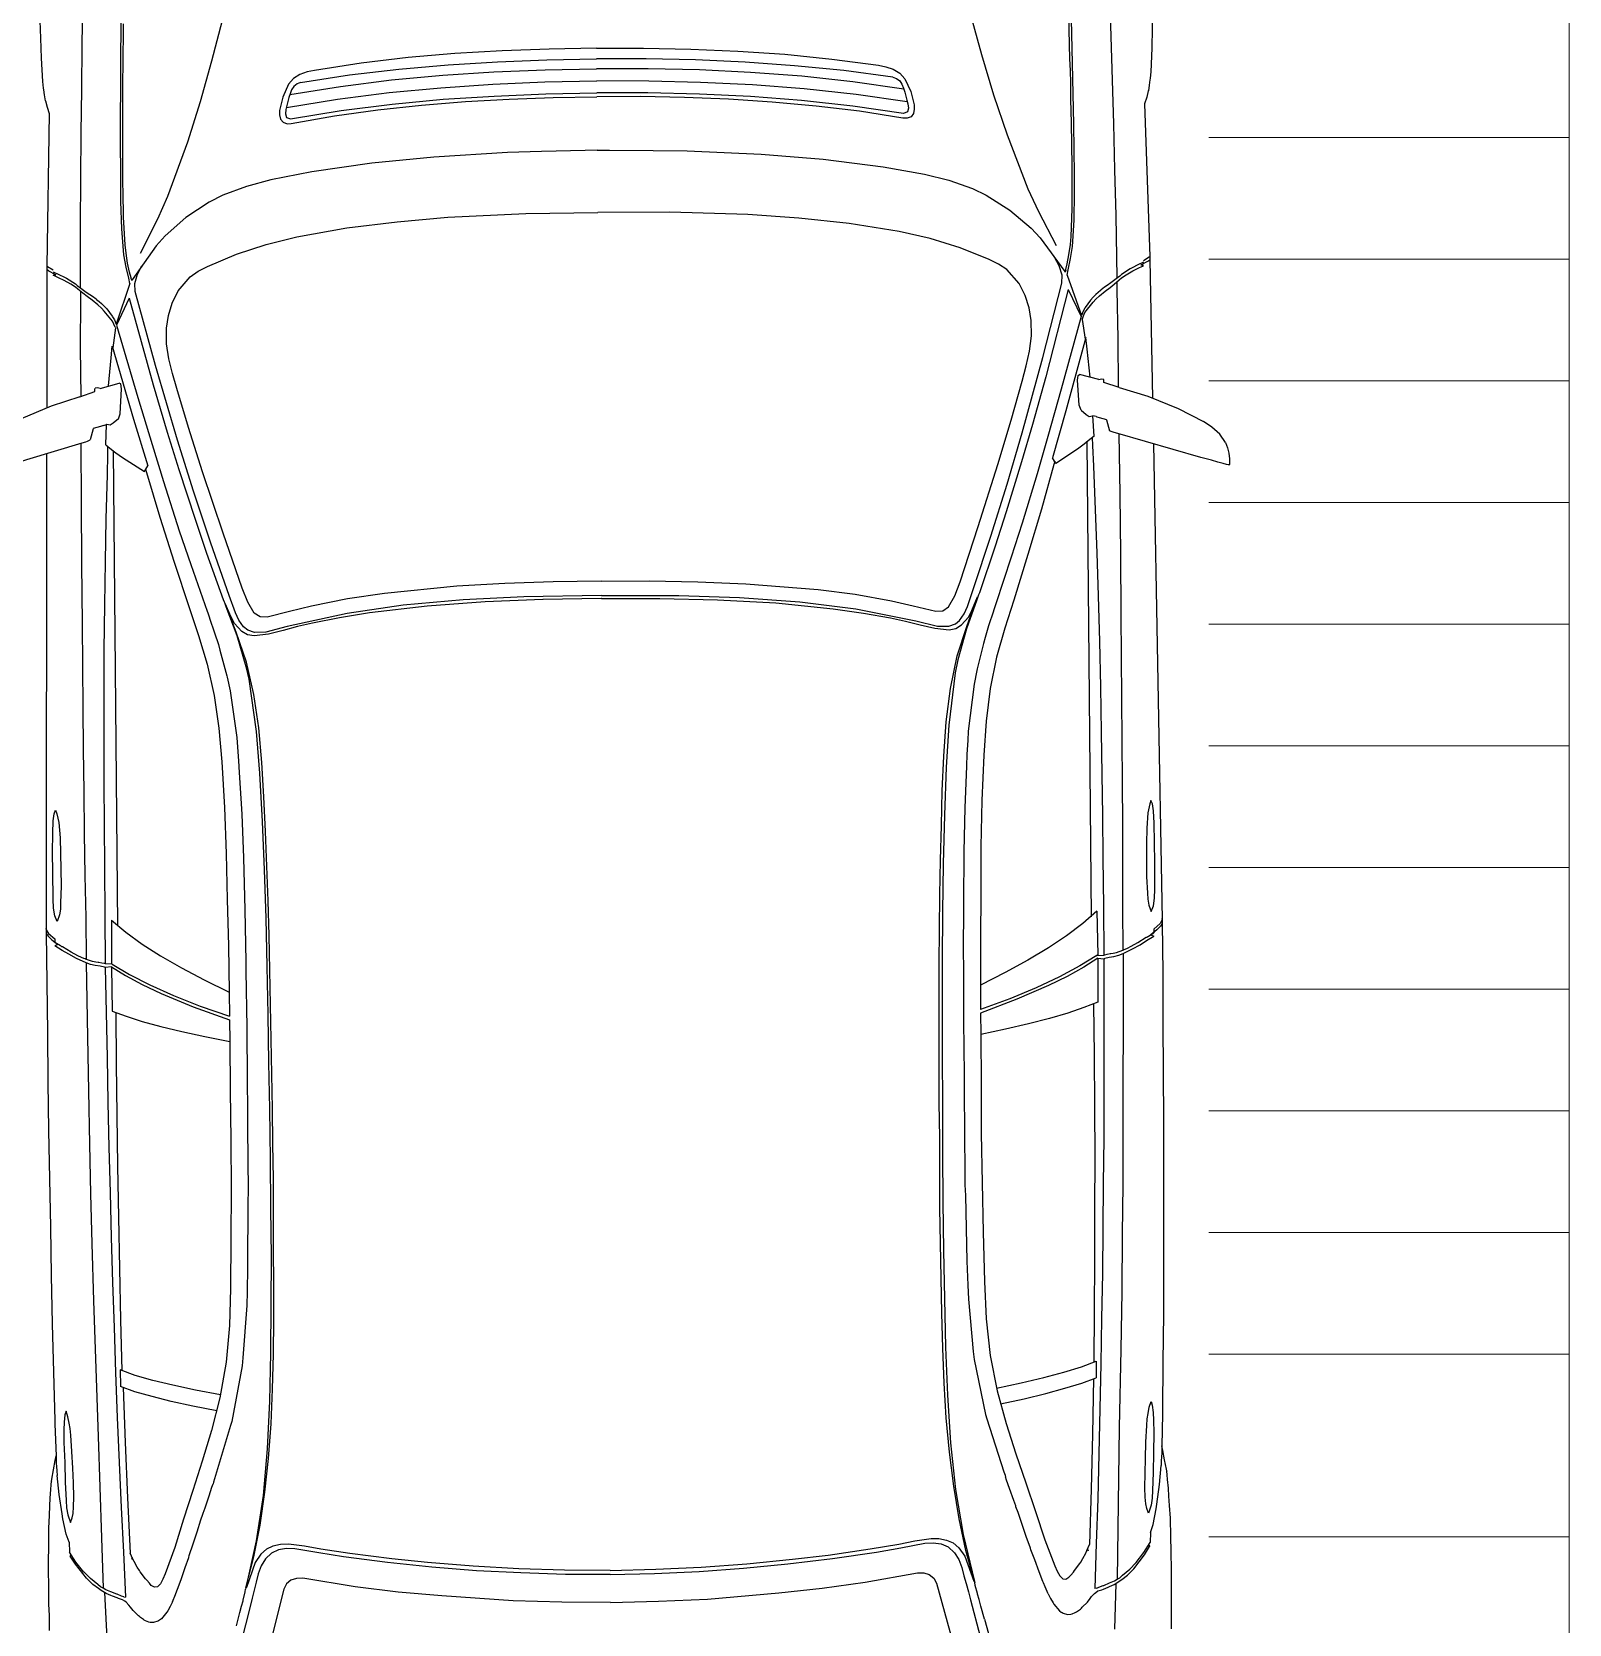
# Model space of a CAD drawing. Header units: inches. Extents: x 13 to 261, y -112 to -47.
# Drawn here: x 38.224 to 40.751, y -99.754 to -97.137 of the extents above; entities that cross this region are included whole.
import ezdxf

# ---------------------------------------------------------------- set-up
doc = ezdxf.new("R2010")
doc.units = ezdxf.units.IN
doc.header["$MEASUREMENT"] = 0
doc.linetypes.add('ACAD_ISO02W100', pattern=[15, 12, -3])
doc.layers.add('BANQUETA', color=2, linetype='Continuous', lineweight=18)
doc.layers.add('POY. LOSA', color=212, linetype='ACAD_ISO02W100', lineweight=13)

msp = doc.modelspace()

# ---------------------------------------------------------------- linework, layer by layer
at = {"linetype": 'Continuous'}
for p, q in [((40.0622, -97.2136), (40.0617, -97.2161)), ((38.2433, -97.2299), (38.2438, -97.2323)), ((40.0531, -97.2552), (40.0618, -97.5061)), ((38.2531, -97.2713), (38.2489, -97.5223)), ((38.4307, -97.4452), (38.4027, -97.5014)), ((39.8786, -97.4322), (39.9076, -97.488)), ((38.2489, -97.5223), (38.2489, -97.5278)), ((38.2504, -97.5233), (38.2489, -97.5223)), ((38.2489, -97.5258), (38.2489, -97.5263)), ((38.2489, -97.5278), (38.249, -97.7553)), ((38.2594, -97.5287), (38.2504, -97.5233)), ((39.922, -97.5308), (39.9225, -97.5318)), ((39.9235, -97.5293), (39.9225, -97.5318)), ((40.0514, -97.5127), (40.0603, -97.5071)), ((40.0603, -97.5071), (40.0618, -97.5061)), ((40.0618, -97.5061), (40.0619, -97.5116)), ((40.0618, -97.5096), (40.0618, -97.5101)), ((40.0619, -97.5116), (40.0659, -97.7391)), ((38.3856, -97.5506), (38.3632, -97.6173)), ((38.3876, -97.5431), (38.3886, -97.5456)), ((38.3891, -97.5446), (38.3886, -97.5456)), ((39.9256, -97.5368), (39.9492, -97.6031)), ((39.9507, -97.6096), (39.9555, -97.6421)), ((38.3618, -97.6238), (38.3576, -97.6563)), ((38.3367, -97.723), (38.3681, -97.7143)), ((39.9776, -97.7084), (39.946, -97.7001)), ((39.9861, -97.7088), (39.9856, -97.7078)), ((39.9862, -97.7133), (39.9861, -97.7088)), ((40.0112, -97.7216), (39.9862, -97.7133)), ((38.3033, -97.7368), (38.3282, -97.7281)), ((38.3282, -97.7236), (38.3287, -97.7226)), ((38.3282, -97.7281), (38.3282, -97.7236)), ((38.3666, -97.7733), (38.3696, -97.7647)), ((39.9486, -97.7591), (39.9455, -97.7506)), ((38.3253, -97.7896), (38.3204, -97.8077)), ((38.3422, -97.784), (38.3472, -97.7824)), ((38.346, -97.816), (38.3472, -97.7824)), ((39.9732, -97.7694), (39.9681, -97.7679)), ((39.9699, -97.8014), (39.9681, -97.7679)), ((39.9902, -97.7747), (39.9954, -97.7927)), ((39.9999, -97.7947), (39.9954, -97.7927)), ((38.316, -97.8097), (38.3204, -97.8077)), ((39.958, -97.811), (39.965, -98.5915)), ((40.0676, -97.8141), (40.0821, -98.5965)), ((38.2486, -97.8303), (38.2481, -98.6129)), ((38.3581, -97.8253), (38.3651, -98.6058)), ((38.5403, -98.0737), (38.5408, -98.0752)), ((39.7803, -98.0626), (39.7798, -98.0641)), ((39.8074, -98.0804), (39.8069, -98.0819)), ((38.5135, -98.092), (38.514, -98.0935)), ((40.0821, -98.5965), (40.0821, -98.599)), ((40.0821, -98.599), (40.0821, -98.5995)), ((38.2481, -98.6129), (38.2482, -98.6154)), ((38.2482, -98.6154), (38.2482, -98.6159)), ((38.2623, -98.6277), (38.2623, -98.6337)), ((40.0633, -98.6211), (40.0683, -98.6231)), ((40.0682, -98.6116), (40.0682, -98.6176)), ((38.2674, -98.6372), (38.2624, -98.6392)), ((38.3552, -98.6739), (38.3452, -98.675)), ((38.3552, -98.6739), (38.3563, -98.7464)), ((39.9761, -98.6594), (39.9763, -98.7319)), ((39.9761, -98.6594), (39.9861, -98.6603)), ((39.7835, -98.7041), (39.7834, -98.7436)), ((38.5486, -98.7152), (38.5494, -98.7547)), ((38.5495, -98.7607), (38.5498, -98.7962)), ((39.7834, -98.7496), (39.7837, -98.7851)), ((40.0823, -99.409), (40.0813, -99.461)), ((40.0823, -99.403), (40.0823, -99.409)), ((40.0823, -99.409), (40.0823, -99.4095)), ((38.2623, -99.4193), (38.2624, -99.4253)), ((38.2624, -99.4253), (38.2624, -99.4258)), ((38.2624, -99.4253), (38.2644, -99.4773)), ((39.8237, -99.5098), (39.8242, -99.5118)), ((38.5228, -99.5214), (38.5223, -99.5234)), ((38.2856, -99.619), (38.2863, -99.6356)), ((40.0626, -99.6031), (40.0622, -99.6197)), ((38.3894, -99.6446), (38.3884, -99.6477)), ((39.7574, -99.6424), (39.7723, -99.6833)), ((39.9593, -99.6306), (39.9603, -99.6336)), ((38.5915, -99.6528), (38.5773, -99.694)), ((39.9361, -99.6683), (39.9317, -99.6733)), ((38.4132, -99.6819), (38.4177, -99.6869)), ((38.5715, -99.7145), (38.5749, -99.701)), ((38.5749, -99.701), (38.5758, -99.6965)), ((38.5763, -99.6945), (38.5758, -99.6965)), ((38.5773, -99.694), (38.5763, -99.6945)), ((39.7723, -99.6833), (39.7733, -99.6838)), ((39.7733, -99.6838), (39.7738, -99.6858)), ((39.7748, -99.6902), (39.7738, -99.6858)), ((39.7785, -99.7037), (39.7748, -99.6902)), ((39.7785, -99.7047), (39.7785, -99.7037)), ((39.9744, -99.695), (39.9714, -99.6955)), ((38.3754, -99.7093), (38.3785, -99.7097)), ((38.3911, -99.7316), (38.3866, -99.7262)), ((38.5715, -99.7155), (38.5715, -99.7145)), ((39.9591, -99.7176), (39.9635, -99.7121)), ((39.7898, -99.7456), (39.7965, -99.7696))]:
    msp.add_line(p, q, dxfattribs=at)
for points in [[(38.7997, -96.1073), (38.7918, -96.1184), (38.7845, -96.1375), (38.7767, -96.1615), (38.7573, -96.2312), (38.7409, -96.2974), (38.724, -96.364), (38.7066, -96.4312), (38.6892, -96.4988), (38.6718, -96.5665), (38.6545, -96.6362), (38.6371, -96.7063), (38.6197, -96.776), (38.6028, -96.8461), (38.586, -96.9168), (38.5701, -96.9839), (38.5537, -97.0511), (38.5373, -97.1182), (38.5199, -97.1854), (38.501, -97.252), (38.4801, -97.3182), (38.4474, -97.4075), (38.4307, -97.4452)], [(39.4858, -96.1011), (39.4938, -96.1121), (39.5015, -96.1311), (39.5097, -96.155), (39.5303, -96.2243), (39.5479, -96.2901), (39.566, -96.3565), (39.5846, -96.4233), (39.6032, -96.4907), (39.6218, -96.558), (39.6404, -96.6273), (39.6591, -96.6972), (39.6777, -96.7665), (39.6958, -96.8363), (39.7139, -96.9067), (39.731, -96.9735), (39.7486, -97.0404), (39.7662, -97.1072), (39.7848, -97.1741), (39.8049, -97.2404), (39.827, -97.3062), (39.8613, -97.3949), (39.8786, -97.4322)], [(38.3752, -96.2716), (38.3703, -96.2857), (38.366, -96.3007), (38.3597, -96.3293), (38.3597, -96.3293), (38.3592, -96.3318), (38.3578, -96.3398), (38.355, -96.3563), (38.3483, -96.3979), (38.3427, -96.4414), (38.3335, -96.526), (38.3258, -96.6176), (38.3214, -96.6866), (38.3175, -96.7562), (38.3138, -96.8422), (38.3111, -96.9287), (38.3088, -97.0153), (38.3075, -97.0878), (38.3066, -97.1598), (38.3058, -97.2318), (38.3049, -97.3033), (38.3046, -97.3788), (38.3038, -97.4543), (38.3037, -97.5568)], [(39.9131, -96.2579), (39.9183, -96.2718), (39.9229, -96.2868), (39.9296, -96.3152), (39.9296, -96.3152), (39.9302, -96.3177), (39.9317, -96.3257), (39.9349, -96.3422), (39.9423, -96.3836), (39.9486, -96.4271), (39.9594, -96.5115), (39.9687, -96.6029), (39.9743, -96.6718), (39.9795, -96.7413), (39.9847, -96.8273), (39.989, -96.9137), (39.9928, -97.0002), (39.9954, -97.0727), (39.9976, -97.1447), (39.9997, -97.2166), (40.0019, -97.2881), (40.0035, -97.3636), (40.0057, -97.4391), (40.0076, -97.5416)], [(38.2588, -96.5597), (38.2545, -96.5802), (38.2517, -96.6038), (38.2503, -96.6163), (38.2471, -96.6568), (38.2454, -96.6858), (38.2442, -96.7223), (38.2426, -96.7613), (38.2411, -96.8199), (38.2399, -96.8559), (38.2401, -96.8714), (38.2397, -96.8864), (38.2391, -96.9304), (38.2385, -96.9729), (38.2378, -97.0149), (38.2377, -97.0529), (38.2375, -97.0889), (38.2378, -97.1189), (38.2385, -97.1474), (38.2398, -97.1804), (38.2422, -97.2189), (38.2433, -97.2294)], [(40.0347, -96.5438), (40.0394, -96.5643), (40.0426, -96.5877), (40.0442, -96.6002), (40.0481, -96.6407), (40.0503, -96.6697), (40.0522, -96.7061), (40.0545, -96.7451), (40.057, -96.8036), (40.0588, -96.8396), (40.059, -96.8551), (40.0596, -96.8701), (40.061, -96.9141), (40.0624, -96.9566), (40.0638, -96.9986), (40.0646, -97.0366), (40.0654, -97.0725), (40.0657, -97.1025), (40.0655, -97.131), (40.0647, -97.1641), (40.0631, -97.2026), (40.0622, -97.2131)], [(38.3856, -97.5506), (38.3836, -97.5421), (38.3794, -97.5236), (38.3757, -97.5037), (38.3723, -97.4607), (38.3709, -97.4157), (38.3708, -97.4042), (38.3707, -97.3862), (38.3699, -97.3027), (38.3705, -97.2032), (38.3712, -97.1062)], [(39.9235, -97.5293), (39.9235, -97.5278), (39.9259, -97.5183), (39.9288, -97.5033), (39.9311, -97.4868), (39.9325, -97.4733), (39.9341, -97.4277), (39.9342, -97.3857), (39.9341, -97.3737), (39.934, -97.3577), (39.9328, -97.2867), (39.932, -97.2482), (39.9318, -97.2217), (39.9311, -97.2008), (39.9304, -97.1813), (39.9288, -97.1098)], [(39.9256, -97.5368), (39.9275, -97.5283), (39.9313, -97.5098), (39.9347, -97.4897), (39.9373, -97.4467), (39.9379, -97.4017), (39.9378, -97.3902), (39.9376, -97.3722), (39.9369, -97.2887), (39.9345, -97.1892), (39.9321, -97.0922)], [(38.3876, -97.5431), (38.3876, -97.5416), (38.385, -97.5321), (38.3818, -97.5171), (38.3792, -97.5006), (38.3776, -97.4872), (38.3752, -97.4417), (38.3743, -97.3997), (38.3742, -97.3877), (38.374, -97.3717), (38.3739, -97.3007), (38.3741, -97.2622), (38.3738, -97.2357), (38.3741, -97.2147), (38.3745, -97.1952), (38.3748, -97.1237)], [(39.1522, -97.1637), (39.0747, -97.1654), (38.9972, -97.1681), (38.9198, -97.1728), (38.8428, -97.1795), (38.7659, -97.1887), (38.689, -97.2004)], [(39.1522, -97.1637), (39.2297, -97.164), (39.3072, -97.1653), (39.3848, -97.1686), (39.4618, -97.1739), (39.5389, -97.1818), (39.616, -97.1921)], [(38.6662, -97.2201), (38.7466, -97.2078), (38.8275, -97.1986), (38.9084, -97.1914), (38.9899, -97.1862), (39.0709, -97.1829), (39.1524, -97.1812)], [(39.6392, -97.2114), (39.5586, -97.2006), (39.4775, -97.1928), (39.3964, -97.187), (39.3149, -97.1833), (39.2339, -97.1815), (39.1524, -97.1812)], [(38.689, -97.2004), (38.677, -97.203), (38.6651, -97.2071), (38.6546, -97.2137), (38.6462, -97.2232), (38.6369, -97.2443), (38.6316, -97.2664)], [(38.6431, -97.2613), (38.7269, -97.2475), (38.8118, -97.2368), (38.8968, -97.229), (38.9822, -97.2232), (39.0672, -97.2195), (39.1527, -97.2177)], [(38.6484, -97.2402), (38.7318, -97.227), (38.8157, -97.2162), (38.8996, -97.2085), (38.9835, -97.2027), (39.068, -97.1995), (39.1525, -97.1977)], [(39.6573, -97.2312), (39.5737, -97.2195), (39.4896, -97.2102), (39.4056, -97.204), (39.3215, -97.1997), (39.237, -97.198), (39.1525, -97.1977)], [(39.663, -97.2522), (39.5789, -97.2399), (39.4938, -97.2307), (39.4088, -97.2244), (39.3232, -97.2202), (39.2382, -97.218), (39.1527, -97.2177)], [(39.616, -97.1921), (39.628, -97.1945), (39.64, -97.1984), (39.6506, -97.2048), (39.6592, -97.2142), (39.6689, -97.2351), (39.6746, -97.257)], [(39.6392, -97.2114), (39.6452, -97.2138), (39.6507, -97.2178), (39.6543, -97.2232), (39.6568, -97.2297), (39.6589, -97.2362), (39.6609, -97.2427), (39.6625, -97.2492), (39.6641, -97.2556), (39.6651, -97.2626), (39.6632, -97.2687), (39.6567, -97.2712)], [(40.0617, -97.2161), (40.0608, -97.2246), (40.0595, -97.2341)], [(38.2438, -97.2323), (38.2449, -97.2408), (38.2463, -97.2503)], [(38.6662, -97.2201), (38.6602, -97.2226), (38.6548, -97.2267), (38.6513, -97.2322), (38.6489, -97.2387), (38.6469, -97.2452), (38.645, -97.2518), (38.6435, -97.2583), (38.6421, -97.2648), (38.6412, -97.2718), (38.6432, -97.2778), (38.6497, -97.2802)], [(38.6497, -97.2802), (38.7326, -97.2665), (38.8165, -97.2562), (38.9005, -97.248), (38.9844, -97.2427), (39.0689, -97.239), (39.1529, -97.2372)], [(38.6508, -97.2877), (38.7217, -97.2751), (38.7931, -97.2654), (38.865, -97.2578), (38.937, -97.2516), (39.009, -97.2475), (39.0809, -97.2449), (39.1529, -97.2437)], [(39.6567, -97.2712), (39.5736, -97.259), (39.4895, -97.2502), (39.4054, -97.2435), (39.3214, -97.2397), (39.2369, -97.2375), (39.1529, -97.2372)], [(39.6558, -97.2787), (39.5847, -97.2674), (39.5131, -97.259), (39.441, -97.2526), (39.369, -97.2478), (39.2969, -97.2449), (39.2249, -97.2436), (39.1529, -97.2437)], [(40.0589, -97.2341), (40.0565, -97.2446), (40.0531, -97.2552)], [(40.0594, -97.2336), (40.0589, -97.2341), (40.0594, -97.2336)], [(38.2464, -97.2498), (38.2469, -97.2503), (38.2464, -97.2498)], [(38.2469, -97.2503), (38.2495, -97.2608), (38.2531, -97.2713)], [(38.6316, -97.2664), (38.6317, -97.2734), (38.6332, -97.2804), (38.6373, -97.2858), (38.6438, -97.2883), (38.6508, -97.2877)], [(39.6746, -97.257), (39.6746, -97.264), (39.6732, -97.2711), (39.6692, -97.2766), (39.6628, -97.2792), (39.6558, -97.2787)], [(39.1537, -97.3317), (39.1337, -97.3319), (39.0617, -97.3335), (39.0062, -97.3355), (38.8848, -97.3431), (38.7829, -97.353), (38.6845, -97.3674), (38.6171, -97.3805), (38.5772, -97.3914), (38.5383, -97.4057), (38.5159, -97.4169), (38.4777, -97.4423), (38.4434, -97.4726), (38.4286, -97.4887), (38.3891, -97.5446)], [(39.1537, -97.3317), (39.1737, -97.3315), (39.2457, -97.3319), (39.3012, -97.3329), (39.4228, -97.3383), (39.5249, -97.3464), (39.6235, -97.359), (39.6911, -97.3709), (39.7312, -97.381), (39.7703, -97.3947), (39.7929, -97.4055), (39.8316, -97.4302), (39.8664, -97.4598), (39.8815, -97.4757), (39.922, -97.5308)], [(39.16, -98.0397), (39.0811, -98.0409), (39.0016, -98.0436), (38.9226, -98.0483), (38.8037, -98.0599), (38.7433, -98.0689), (38.6839, -98.0809), (38.6839, -98.0809), (38.648, -98.0898), (38.6111, -98.0991), (38.5995, -98.0987), (38.59, -98.0923), (38.5793, -98.0744), (38.5701, -98.0515), (38.5388, -97.9612), (38.5049, -97.86), (38.4818, -97.7872), (38.4627, -97.7234), (38.4555, -97.6985), (38.4497, -97.6745), (38.446, -97.6496), (38.4458, -97.6241), (38.4491, -97.6035), (38.4549, -97.583), (38.4648, -97.5629), (38.4845, -97.5397), (38.498, -97.5306), (38.5129, -97.523), (38.5607, -97.5025), (38.6096, -97.4866), (38.66, -97.4741), (38.7423, -97.4594), (38.8247, -97.4492), (38.9082, -97.4419), (39.0361, -97.4358), (39.1546, -97.4342)], [(39.16, -98.0397), (39.239, -98.0395), (39.3186, -98.0408), (39.3976, -98.0441), (39.5167, -98.0535), (39.5773, -98.0615), (39.6369, -98.0724), (39.6369, -98.0724), (39.6729, -98.0806), (39.71, -98.0893), (39.7215, -98.0887), (39.7309, -98.0821), (39.7413, -98.064), (39.7501, -98.0409), (39.7798, -97.9501), (39.8119, -97.8483), (39.8337, -97.7751), (39.8516, -97.711), (39.8584, -97.6859), (39.8637, -97.6619), (39.867, -97.6368), (39.8667, -97.6113), (39.8631, -97.5909), (39.8569, -97.5704), (39.8467, -97.5505), (39.8265, -97.5277), (39.8129, -97.5188), (39.7978, -97.5115), (39.7497, -97.4919), (39.7005, -97.4768), (39.6499, -97.4653), (39.5673, -97.452), (39.4847, -97.4433), (39.4012, -97.4375), (39.2731, -97.4336), (39.1546, -97.4342)], [(38.263, -97.5362), (38.263, -97.5357), (38.2525, -97.5303), (38.2489, -97.5278)], [(38.2595, -97.5317), (38.263, -97.5332), (38.2655, -97.5342), (38.2816, -97.542), (38.2961, -97.5514), (38.2992, -97.5539)], [(38.3943, -97.564), (38.3936, -97.5505), (38.398, -97.5355), (38.4051, -97.5219)], [(39.9172, -97.5504), (39.9176, -97.5369), (39.9129, -97.5219), (39.9056, -97.5085)], [(39.9512, -97.6081), (39.9551, -97.5986), (39.9685, -97.5814), (39.9729, -97.5764), (39.9789, -97.5708), (39.9883, -97.5633), (39.9963, -97.5572), (40.0032, -97.5516), (40.0111, -97.5446), (40.0151, -97.5415), (40.0226, -97.5364), (40.0335, -97.5298), (40.0425, -97.5253), (40.0495, -97.5222), (40.0514, -97.5212)], [(40.0514, -97.5157), (40.0479, -97.5172), (40.0454, -97.5182), (40.0295, -97.5264), (40.0151, -97.536), (40.0121, -97.5385)], [(40.0484, -97.5197), (40.0469, -97.5202), (40.0494, -97.5207)], [(40.0479, -97.5202), (40.0479, -97.5197), (40.0584, -97.5141), (40.0619, -97.5116)], [(40.0514, -97.5212), (40.0494, -97.5207), (40.0479, -97.5202)], [(38.2595, -97.5372), (38.2615, -97.5367), (38.263, -97.5362)], [(38.3613, -97.6223), (38.3572, -97.6128), (38.3435, -97.596), (38.339, -97.591), (38.3329, -97.5856), (38.3234, -97.5781), (38.3153, -97.5722), (38.3083, -97.5668), (38.3002, -97.5599), (38.2962, -97.5569), (38.2886, -97.552), (38.2776, -97.5456), (38.2685, -97.5411), (38.2615, -97.5382), (38.2595, -97.5372)], [(38.2625, -97.5357), (38.264, -97.5362), (38.2615, -97.5367)], [(38.2992, -97.5539), (38.3052, -97.5583), (38.3138, -97.5647), (38.3198, -97.5687), (38.3243, -97.5716)], [(39.1603, -98.0632), (39.2878, -98.0635), (39.3873, -98.0667), (39.4864, -98.0738), (39.5785, -98.0854), (39.6771, -98.1051), (39.7127, -98.1137), (39.7312, -98.1141), (39.7422, -98.11), (39.7491, -98.1044), (39.7565, -98.0933), (39.7619, -98.0813), (39.7717, -98.0522), (39.8004, -97.966), (39.8271, -97.8802), (39.8519, -97.796), (39.8858, -97.6722), (39.9172, -97.5504)], [(39.9873, -97.5568), (39.9818, -97.5613), (39.9808, -97.5623)], [(40.0121, -97.5385), (40.0061, -97.5431), (39.9977, -97.5497), (39.9917, -97.5537), (39.9873, -97.5568)], [(40.0072, -97.5481), (40.0072, -97.5501), (40.0073, -97.5611), (40.009, -97.6411), (40.0097, -97.7211)], [(38.3042, -97.5633), (38.3043, -97.5653), (38.3044, -97.5763), (38.3041, -97.6563), (38.3048, -97.7363)], [(38.3243, -97.5716), (38.3299, -97.5761), (38.3309, -97.5771)], [(38.3309, -97.5771), (38.3349, -97.58), (38.3389, -97.5835), (38.3435, -97.588), (38.3475, -97.5924), (38.3566, -97.6044), (38.3571, -97.6053), (38.3602, -97.6103), (38.3632, -97.6173)], [(38.3844, -97.5746), (38.3638, -97.6193), (38.3988, -97.738), (38.422, -97.8153), (38.4406, -97.8761), (38.4668, -97.9569), (38.4858, -98.0127), (38.5125, -98.089), (38.5135, -98.092)], [(38.3844, -97.5746), (38.4236, -97.7173), (38.4468, -97.7951), (38.4659, -97.8564), (38.4926, -97.9382), (38.5116, -97.994), (38.5388, -98.0702), (38.5403, -98.0737)], [(39.1603, -98.0632), (39.0328, -98.0658), (38.9333, -98.0707), (38.8344, -98.0796), (38.7425, -98.0929), (38.6442, -98.1143), (38.6088, -98.1236), (38.5903, -98.1243), (38.5792, -98.1204), (38.5722, -98.1149), (38.5646, -98.104), (38.559, -98.0921), (38.5487, -98.0632), (38.5185, -97.9774), (38.4902, -97.8922), (38.4639, -97.8084), (38.4278, -97.6852), (38.3943, -97.564)], [(39.9273, -97.5608), (39.8906, -97.7041), (39.8688, -97.7823), (39.8508, -97.844), (39.8256, -97.9262), (39.8076, -97.9824), (39.7817, -98.0591), (39.7803, -98.0626)], [(39.9273, -97.5608), (39.9487, -97.6051), (39.9158, -97.7244), (39.8939, -97.8021), (39.8765, -97.8633), (39.8517, -97.9445), (39.8337, -98.0007), (39.8084, -98.0774), (39.8074, -98.0804)], [(39.9808, -97.5623), (39.9768, -97.5654), (39.9729, -97.5689), (39.9684, -97.5734), (39.9644, -97.578), (39.9556, -97.59), (39.9551, -97.5911), (39.9521, -97.5961), (39.9492, -97.6031)], [(39.9512, -97.6081), (39.9507, -97.6091), (39.9507, -97.6096)], [(38.3613, -97.6223), (38.3618, -97.6233), (38.3618, -97.6238)], [(38.3506, -97.7189), (38.3547, -97.6729), (38.3566, -97.6539)], [(38.3566, -97.6539), (38.3916, -97.7735), (38.4148, -97.8503)], [(39.9565, -97.6395), (39.9236, -97.7598), (39.9018, -97.837)], [(39.9636, -97.7045), (39.9587, -97.6585), (39.9565, -97.6395)], [(38.3696, -97.7647), (38.3717, -97.7237), (38.3706, -97.7157), (38.3681, -97.7143)], [(39.9455, -97.7506), (39.9426, -97.7097), (39.9436, -97.7017), (39.946, -97.7001)], [(39.9776, -97.7084), (39.9821, -97.7073), (39.9856, -97.7078)], [(38.3033, -97.7368), (38.2564, -97.7523), (38.2071, -97.7732), (38.1658, -97.7951)], [(38.3367, -97.723), (38.3322, -97.7221), (38.3287, -97.7226)], [(40.0112, -97.7216), (40.0584, -97.7361), (40.108, -97.7562), (40.1497, -97.7773)], [(39.9486, -97.7591), (39.9571, -97.766), (39.9622, -97.769), (39.9676, -97.7679), (39.9681, -97.7679)], [(38.3422, -97.784), (38.3407, -97.7845), (38.3372, -97.7855), (38.3253, -97.7891)], [(38.3666, -97.7733), (38.3582, -97.7803), (38.3532, -97.7834), (38.3477, -97.7824), (38.3472, -97.7824)], [(39.9732, -97.7694), (39.9747, -97.7699), (39.9782, -97.7709), (39.9902, -97.7742)], [(40.186, -97.812), (40.1764, -97.7981), (40.1638, -97.7867), (40.1497, -97.7773)], [(38.1245, -97.8669), (38.124, -97.8674), (38.1265, -97.8669), (38.1295, -97.8664), (38.1349, -97.8648), (38.1434, -97.8623), (38.1539, -97.8592), (38.1713, -97.854), (38.2162, -97.8401), (38.2616, -97.8262), (38.307, -97.8123), (38.313, -97.8108), (38.316, -97.8097)], [(38.305, -97.8133), (38.3054, -97.9118), (38.3063, -98.0108), (38.3071, -98.1098), (38.3078, -98.1788), (38.3084, -98.2478), (38.309, -98.3168), (38.3101, -98.3858), (38.3107, -98.4548), (38.3118, -98.5238), (38.313, -98.5928), (38.3136, -98.6618)], [(38.349, -97.8184), (38.3486, -97.8314), (38.348, -97.8654), (38.3461, -97.9375), (38.3447, -98.008), (38.3439, -98.0785), (38.343, -98.1535), (38.3427, -98.228), (38.3429, -98.3025), (38.343, -98.3715), (38.3431, -98.4405), (38.3437, -98.5095), (38.3444, -98.5895), (38.3451, -98.669)], [(38.346, -97.816), (38.3556, -97.8234), (38.3626, -97.8288), (38.3737, -97.8367), (38.4094, -97.8599), (38.4148, -97.8503)], [(39.9699, -97.8014), (39.9605, -97.809), (39.9536, -97.8146), (39.9426, -97.8227), (39.9073, -97.8465), (39.9018, -97.837)], [(39.967, -97.804), (39.9676, -97.817), (39.9689, -97.8509), (39.972, -97.9229), (39.9747, -97.9934), (39.9768, -98.0639), (39.979, -98.1389), (39.9806, -98.2133), (39.9818, -98.2878), (39.9829, -98.3568), (39.984, -98.4258), (39.9846, -98.4948), (39.9854, -98.5748), (39.9861, -98.6543)], [(40.1924, -97.8484), (40.1929, -97.8489), (40.1904, -97.8485), (40.1874, -97.848), (40.1819, -97.8465), (40.1733, -97.8441), (40.1628, -97.8412), (40.1453, -97.8364), (40.1001, -97.8233), (40.0545, -97.8102), (40.0089, -97.7971), (40.0029, -97.7956), (39.9999, -97.7947)], [(40.0109, -97.7981), (40.0123, -97.8966), (40.0132, -97.9955), (40.0141, -98.0945), (40.0147, -98.1635), (40.0153, -98.2325), (40.0159, -98.3015), (40.016, -98.3705), (40.0167, -98.4395), (40.0168, -98.5085), (40.0169, -98.5775), (40.0175, -98.6465)], [(40.186, -97.812), (40.1891, -97.8205), (40.1912, -97.8295), (40.1928, -97.8389), (40.1924, -97.8484)], [(39.9053, -97.8425), (39.9039, -97.848), (39.8835, -97.9217), (39.8612, -97.9959), (39.8379, -98.0711), (39.8233, -98.1173), (39.8097, -98.1649), (39.7992, -98.2165), (39.7926, -98.27), (39.7886, -98.3256), (39.7858, -98.4006), (39.784, -98.4761), (39.7837, -98.5521), (39.7833, -98.6281), (39.7835, -98.7041)], [(38.4114, -97.8559), (38.4129, -97.8614), (38.4346, -97.9347), (38.4582, -98.0085), (38.4829, -98.0832), (38.4983, -98.1291), (38.5127, -98.1765), (38.5242, -98.2279), (38.5317, -98.2813), (38.5367, -98.3368), (38.5408, -98.4117), (38.544, -98.4872), (38.5457, -98.5632), (38.5474, -98.6392), (38.5486, -98.7152)], [(38.5408, -98.0752), (38.5434, -98.0817), (38.5613, -98.129), (38.5763, -98.1799), (38.581, -98.2009), (38.5932, -98.2868), (38.5988, -98.3557), (38.6031, -98.4347), (38.6063, -98.5142), (38.609, -98.5936), (38.6107, -98.6731), (38.6124, -98.7521), (38.6136, -98.8316), (38.6148, -98.9071)], [(39.1603, -98.0682), (39.1598, -98.0682), (39.0648, -98.07), (39.0643, -98.07), (38.9693, -98.0739), (38.8739, -98.0807), (38.7795, -98.0921), (38.7301, -98.1), (38.6856, -98.1089), (38.6612, -98.1146), (38.6372, -98.1209), (38.6133, -98.1271), (38.5898, -98.1298), (38.5788, -98.1279), (38.5693, -98.1225), (38.5576, -98.1096), (38.5521, -98.0991), (38.5424, -98.0767)], [(38.6198, -98.9071), (38.6188, -98.8501), (38.6178, -98.7931), (38.6168, -98.7361), (38.6157, -98.6791), (38.6142, -98.6221), (38.6127, -98.5651), (38.6107, -98.5081), (38.6082, -98.4511), (38.6057, -98.3942), (38.6022, -98.3377), (38.5972, -98.2812), (38.5892, -98.2263), (38.5772, -98.1729), (38.5603, -98.1236), (38.5424, -98.0767)], [(39.1603, -98.0682), (39.1608, -98.0682), (39.2558, -98.0683), (39.2563, -98.0683), (39.3513, -98.0705), (39.4469, -98.0756), (39.5415, -98.0853), (39.591, -98.0923), (39.6356, -98.1004), (39.6602, -98.1057), (39.6842, -98.1115), (39.7083, -98.1173), (39.7318, -98.1196), (39.7428, -98.1175), (39.7522, -98.1119), (39.7636, -98.0988), (39.769, -98.0882), (39.7783, -98.0657)], [(39.7157, -98.8972), (39.7157, -98.8402), (39.7157, -98.7832), (39.7157, -98.7262), (39.7157, -98.6692), (39.7162, -98.6122), (39.7167, -98.5552), (39.7177, -98.4982), (39.7192, -98.4412), (39.7206, -98.3842), (39.7231, -98.3277), (39.7271, -98.2711), (39.7341, -98.2161), (39.7452, -98.1625), (39.7612, -98.1128), (39.7783, -98.0657)], [(39.7798, -98.0641), (39.7773, -98.0707), (39.7603, -98.1183), (39.7462, -98.1694), (39.7419, -98.1905), (39.7312, -98.2766), (39.7268, -98.3456), (39.724, -98.4247), (39.7222, -98.5042), (39.7209, -98.5837), (39.7206, -98.6632), (39.7204, -98.7422), (39.7206, -98.8217), (39.7207, -98.8972)], [(38.514, -98.0935), (38.5166, -98.1004), (38.5166, -98.1009), (38.5248, -98.1249), (38.531, -98.1438), (38.5335, -98.1533), (38.5449, -98.1952), (38.5454, -98.1977), (38.5501, -98.2201), (38.5613, -98.297), (38.5625, -98.3125), (38.5642, -98.335), (38.5653, -98.3545), (38.5694, -98.423), (38.5721, -98.4945), (38.5744, -98.5799), (38.5761, -98.6649), (38.5763, -98.6804), (38.5776, -98.7734), (38.5784, -98.8614), (38.5788, -98.9074)], [(39.8069, -98.0819), (39.8045, -98.0889), (39.8045, -98.0894), (39.7967, -98.1135), (39.7909, -98.1325), (39.7885, -98.1421), (39.7779, -98.1842), (39.7774, -98.1867), (39.7731, -98.2092), (39.7633, -98.2863), (39.7624, -98.3018), (39.7611, -98.3243), (39.7603, -98.3438), (39.7574, -98.4124), (39.756, -98.4839), (39.7553, -98.5694), (39.7551, -98.6544), (39.7552, -98.6699), (39.7555, -98.7629), (39.7563, -98.8509), (39.7567, -98.8969)], [(38.266, -98.599), (38.2624, -98.5897), (38.2603, -98.5773), (38.2597, -98.5623), (38.2588, -98.5183), (38.2585, -98.4858), (38.2587, -98.4538), (38.2595, -98.4338), (38.2609, -98.4222), (38.2632, -98.4165)], [(38.2632, -98.4165), (38.2654, -98.4222), (38.2686, -98.4367), (38.2708, -98.4617), (38.2715, -98.4872), (38.2722, -98.5131), (38.2725, -98.5411), (38.2717, -98.5687), (38.2713, -98.5787), (38.2699, -98.5882), (38.266, -98.599)], [(40.0635, -98.4004), (40.0614, -98.4061), (40.0585, -98.4207), (40.0567, -98.4457), (40.0564, -98.4712), (40.0562, -98.4972), (40.0564, -98.5252), (40.0577, -98.5527), (40.0583, -98.5627), (40.0598, -98.5722), (40.0639, -98.583)], [(40.0639, -98.583), (40.0674, -98.5736), (40.0692, -98.5611), (40.0696, -98.5461), (40.0697, -98.5021), (40.0694, -98.4696), (40.0686, -98.4376), (40.0675, -98.4176), (40.0659, -98.4061), (40.0635, -98.4004)], [(38.3555, -98.5969), (38.3551, -98.6684), (38.3566, -98.6694), (38.3451, -98.669)], [(38.3555, -98.5969), (38.3787, -98.6167), (38.4059, -98.6365), (38.436, -98.6557), (38.4702, -98.6754), (38.5079, -98.695), (38.5486, -98.7152)], [(39.9744, -98.5824), (39.9516, -98.6026), (39.9248, -98.6229), (39.895, -98.6426), (39.8611, -98.6629), (39.8238, -98.6833), (39.7835, -98.7041)], [(39.9744, -98.5824), (39.9761, -98.6539), (39.9746, -98.6549), (39.9861, -98.6543)], [(40.0821, -98.6025), (40.0792, -98.607), (40.0732, -98.613), (40.0633, -98.6211)], [(40.0821, -98.5965), (40.0786, -98.6025), (40.0682, -98.6116)], [(40.0821, -98.599), (40.0821, -98.602), (40.0828, -98.6835), (40.0831, -98.765), (40.0838, -98.847), (40.084, -98.9265), (40.0842, -99.006), (40.0839, -99.085), (40.0841, -99.1645), (40.0839, -99.244), (40.0831, -99.3235), (40.0823, -99.403)], [(40.0821, -98.599), (40.0821, -98.6005), (40.0821, -98.6015), (40.0821, -98.6025)], [(38.2481, -98.6129), (38.2517, -98.6188), (38.2623, -98.6277)], [(38.2482, -98.6154), (38.2482, -98.6184), (38.2489, -98.6999), (38.2501, -98.7814), (38.2509, -98.8633), (38.2521, -98.9428), (38.2533, -99.0223), (38.255, -99.1013), (38.2562, -99.1808), (38.2579, -99.2603), (38.2601, -99.3398), (38.2623, -99.4193)], [(38.2482, -98.6154), (38.2482, -98.6169), (38.2482, -98.6179), (38.2482, -98.6189)], [(38.2482, -98.6189), (38.2512, -98.6233), (38.2573, -98.6293), (38.2674, -98.6372)], [(39.9856, -98.6543), (39.9876, -98.6538), (39.9916, -98.6528), (39.9966, -98.6517), (39.9976, -98.6517), (40.0015, -98.6512), (40.007, -98.6501), (40.017, -98.6465), (40.0175, -98.6465), (40.019, -98.6455), (40.021, -98.6445), (40.025, -98.643), (40.0309, -98.6399), (40.0419, -98.6338), (40.0558, -98.6252), (40.0568, -98.6247), (40.0583, -98.6237), (40.0593, -98.6232), (40.0682, -98.6176)], [(39.9861, -98.6603), (39.9876, -98.6598), (39.9876, -98.6593), (39.9946, -98.6577), (40.0026, -98.6567), (40.0106, -98.6546), (40.0176, -98.652), (40.033, -98.6444), (40.0459, -98.6373), (40.0564, -98.6307), (40.0683, -98.6231)], [(38.3456, -98.669), (38.3436, -98.6685), (38.3396, -98.6675), (38.3346, -98.6666), (38.3336, -98.6666), (38.3296, -98.6661), (38.3241, -98.6652), (38.3141, -98.6618), (38.3136, -98.6618), (38.3121, -98.6608), (38.3101, -98.6598), (38.306, -98.6583), (38.3, -98.6554), (38.289, -98.6495), (38.2749, -98.6411), (38.2739, -98.6406), (38.2724, -98.6396), (38.2714, -98.6392), (38.2623, -98.6337)], [(38.3452, -98.675), (38.3437, -98.6745), (38.3437, -98.674), (38.3367, -98.6726), (38.3287, -98.6716), (38.3206, -98.6697), (38.3136, -98.6673), (38.2981, -98.6599), (38.285, -98.653), (38.2744, -98.6466), (38.2624, -98.6392)], [(39.9746, -98.6549), (39.9467, -98.6722), (39.9134, -98.69), (39.8751, -98.7083), (39.8317, -98.7262), (39.7834, -98.7436)], [(40.0176, -98.652), (40.0176, -98.774), (40.0174, -98.862), (40.0172, -98.9501), (40.017, -99.0316), (40.0162, -99.1131), (40.0155, -99.2076), (40.0139, -99.3026), (40.0115, -99.4306), (40.0103, -99.5136), (40.009, -99.5972), (40.0078, -99.6802)], [(38.3136, -98.6673), (38.3157, -98.7893), (38.3175, -98.8773), (38.3193, -98.9652), (38.321, -99.0467), (38.3232, -99.1282), (38.3256, -99.2227), (38.3289, -99.3177), (38.3336, -99.4456), (38.3363, -99.5286), (38.3391, -99.6121), (38.3418, -99.6951)], [(38.3452, -98.675), (38.3464, -98.749), (38.348, -98.8225), (38.3492, -98.8965), (38.3508, -98.9705), (38.353, -99.0444), (38.3547, -99.1184), (38.3568, -99.1924), (38.3595, -99.2664), (38.3621, -99.3404), (38.3648, -99.4144), (38.368, -99.4883), (38.3711, -99.5623), (38.3748, -99.6358), (38.3785, -99.7097)], [(38.3552, -98.6739), (38.3783, -98.6882), (38.4059, -98.703), (38.4371, -98.7177), (38.4893, -98.7392), (38.5495, -98.7607)], [(38.3566, -98.6694), (38.3848, -98.6861), (38.4185, -98.7033), (38.4571, -98.721), (38.5008, -98.7381), (38.5494, -98.7547)], [(39.9761, -98.6594), (39.9533, -98.6741), (39.9259, -98.6894), (39.895, -98.7046), (39.8432, -98.7271), (39.7834, -98.7496)], [(39.9861, -98.6603), (39.9863, -98.7343), (39.9859, -98.8078), (39.9861, -98.8818), (39.9858, -98.9558), (39.9849, -99.0298), (39.9846, -99.1039), (39.9838, -99.1779), (39.9824, -99.2519), (39.9811, -99.3259), (39.9797, -99.3999), (39.9779, -99.4739), (39.9761, -99.5479), (39.9737, -99.6215), (39.9714, -99.6955)], [(39.9763, -98.7319), (39.9533, -98.7406), (39.9269, -98.7499), (39.8965, -98.7586), (39.8621, -98.7674), (39.8247, -98.7763), (39.7837, -98.7851)], [(39.9701, -99.3235), (39.9708, -99.2395), (39.9711, -99.155), (39.9713, -99.071), (39.9716, -98.987), (39.9713, -98.903), (39.9705, -98.819), (39.9698, -98.735)], [(38.3563, -98.7464), (38.3794, -98.7547), (38.406, -98.7635), (38.4366, -98.7717), (38.4711, -98.7799), (38.5087, -98.788), (38.5498, -98.7962)], [(38.3731, -99.3378), (38.3709, -99.2538), (38.3691, -99.1693), (38.3674, -99.0853), (38.3656, -99.0013), (38.3644, -98.9173), (38.3636, -98.8333), (38.3629, -98.7493)], [(39.7837, -98.7851), (39.7845, -98.8661), (39.7847, -98.9476), (39.7859, -99.0286), (39.7876, -99.1096), (39.7899, -99.1911)], [(38.5498, -98.7962), (38.5505, -98.8772), (38.5517, -98.9587), (38.552, -99.0397), (38.5517, -99.1207), (38.5509, -99.2022)], [(38.5788, -98.9074), (38.5791, -98.9379), (38.5791, -98.9384), (38.58, -99.0424), (38.5796, -99.0599), (38.5791, -99.1679), (38.5785, -99.2074), (38.5777, -99.2304), (38.5714, -99.3165), (38.5701, -99.3295), (38.5529, -99.4207), (38.5509, -99.4277), (38.5247, -99.5154), (38.5228, -99.5209), (38.5228, -99.5214)], [(38.6148, -98.9071), (38.616, -98.9906), (38.6167, -99.0701), (38.6175, -99.1496), (38.6172, -99.2291), (38.6169, -99.3086), (38.6151, -99.3876), (38.6113, -99.4661), (38.6045, -99.5427), (38.5931, -99.6168), (38.5763, -99.6945), (38.5894, -99.6434), (38.5994, -99.5913), (38.6074, -99.5372), (38.6134, -99.4816), (38.6179, -99.4246), (38.6199, -99.3676), (38.6214, -99.3101), (38.6219, -99.2525), (38.6219, -99.195), (38.6218, -99.1375), (38.6218, -99.08), (38.6213, -99.0225), (38.6203, -98.9645), (38.6198, -98.9071)], [(39.7207, -98.8972), (39.721, -98.9807), (39.7217, -99.0602), (39.7224, -99.1397), (39.7241, -99.2192), (39.7258, -99.2987), (39.729, -99.3776), (39.7342, -99.4561), (39.7424, -99.5325), (39.7551, -99.6064), (39.7733, -99.6838), (39.7593, -99.6329), (39.7484, -99.581), (39.7394, -99.5271), (39.7324, -99.4716), (39.7269, -99.4147), (39.7239, -99.3577), (39.7213, -99.3002), (39.7198, -99.2427), (39.7188, -99.1852), (39.7178, -99.1277), (39.7168, -99.0702), (39.7163, -99.0127), (39.7163, -98.9547), (39.7157, -98.8972)], [(39.7567, -98.8969), (39.757, -98.9274), (39.757, -98.9279), (39.7579, -99.0319), (39.7586, -99.0494), (39.7611, -99.1574), (39.7624, -99.1968), (39.7636, -99.2198), (39.7714, -99.3058), (39.773, -99.3188), (39.7918, -99.4096), (39.7939, -99.4166), (39.8217, -99.5038), (39.8237, -99.5093), (39.8237, -99.5098)], [(38.5509, -99.2022), (38.549, -99.2632), (38.544, -99.3237), (38.5335, -99.3818), (38.5195, -99.436), (38.5045, -99.4861), (38.4889, -99.5342), (38.4738, -99.5814), (38.4592, -99.628), (38.4436, -99.6712), (38.4397, -99.6802), (38.4358, -99.6877), (38.4308, -99.6928), (38.4258, -99.6933), (38.4208, -99.6904), (38.4177, -99.6869)], [(39.7899, -99.1911), (39.7929, -99.2521), (39.799, -99.3125), (39.8105, -99.3704), (39.8255, -99.4243), (39.8414, -99.4741), (39.8578, -99.522), (39.8738, -99.5689), (39.8892, -99.6152), (39.9056, -99.6581), (39.9096, -99.667), (39.9137, -99.6745), (39.9187, -99.6795), (39.9237, -99.6799), (39.9287, -99.6769), (39.9317, -99.6733)], [(38.5345, -99.3773), (38.4934, -99.3697), (38.4563, -99.3615), (38.4233, -99.3533), (38.3942, -99.3451), (38.3696, -99.3363), (38.3704, -99.3633)], [(39.8094, -99.3659), (39.8504, -99.3576), (39.8873, -99.3487), (39.9202, -99.3399), (39.9491, -99.3312), (39.9735, -99.322), (39.9733, -99.349)], [(38.5282, -99.4034), (38.4891, -99.3957), (38.4536, -99.3881), (38.422, -99.3798), (38.3939, -99.3721), (38.3704, -99.3633)], [(39.8162, -99.3919), (39.8551, -99.3835), (39.8905, -99.3752), (39.9219, -99.3664), (39.9499, -99.3582), (39.9733, -99.349)], [(39.9693, -99.3505), (39.9676, -99.4415), (39.9654, -99.532), (39.9627, -99.6231)], [(38.3744, -99.3648), (38.3777, -99.4557), (38.3815, -99.5462), (38.3858, -99.6372)], [(40.0596, -99.5714), (40.0567, -99.5637), (40.0551, -99.5562), (40.054, -99.5452), (40.0534, -99.5298), (40.0537, -99.5057), (40.0545, -99.4817), (40.0552, -99.4547), (40.0565, -99.4277), (40.0574, -99.4167), (40.0588, -99.4077), (40.0607, -99.3972), (40.0638, -99.3882)], [(40.0638, -99.3882), (40.0657, -99.3941), (40.0673, -99.4061), (40.0679, -99.4186), (40.0681, -99.4396), (40.0674, -99.4721), (40.0672, -99.5046), (40.066, -99.5346), (40.0656, -99.5471), (40.0637, -99.5582), (40.0596, -99.5714)], [(38.2806, -99.4042), (38.2788, -99.4101), (38.2774, -99.4221), (38.277, -99.4346), (38.2772, -99.4556), (38.2785, -99.4881), (38.2793, -99.5206), (38.281, -99.5506), (38.2816, -99.5631), (38.2837, -99.5741), (38.2881, -99.5872)], [(38.2881, -99.5872), (38.2908, -99.5795), (38.2922, -99.572), (38.2931, -99.561), (38.2935, -99.5455), (38.2928, -99.5215), (38.2916, -99.4975), (38.2903, -99.4705), (38.2886, -99.4435), (38.2875, -99.4325), (38.2859, -99.4236), (38.2838, -99.4131), (38.2806, -99.4042)], [(40.0115, -99.4306), (40.0103, -99.5136), (40.009, -99.5972), (40.0078, -99.6802)], [(38.3336, -99.4456), (38.3363, -99.5286), (38.3391, -99.6121), (38.3418, -99.6951)], [(40.0813, -99.461), (40.0813, -99.4635), (40.0813, -99.4665), (40.0814, -99.47), (40.0814, -99.473), (40.081, -99.4785), (40.0805, -99.486), (40.0801, -99.4935)], [(40.0897, -99.5019), (40.0897, -99.5024), (40.0891, -99.4994), (40.086, -99.484), (40.0829, -99.4685), (40.0813, -99.461)], [(38.2567, -99.5183), (38.2567, -99.5188), (38.2572, -99.5158), (38.2601, -99.5003), (38.2629, -99.4848), (38.2644, -99.4773)], [(38.2644, -99.4773), (38.2644, -99.4798), (38.2644, -99.4828), (38.2644, -99.4863), (38.2645, -99.4893), (38.265, -99.4947), (38.2656, -99.5022), (38.2662, -99.5097)], [(40.0626, -99.6031), (40.067, -99.5901), (40.0722, -99.5646), (40.0732, -99.5566), (40.0774, -99.5245), (40.0801, -99.4935)], [(38.2534, -99.7644), (38.2532, -99.7399), (38.2526, -99.7214), (38.2524, -99.7069), (38.2523, -99.6929), (38.2522, -99.6844), (38.2521, -99.6724), (38.252, -99.6604), (38.2519, -99.6504), (38.2522, -99.6269), (38.2524, -99.5964), (38.2532, -99.5754), (38.2541, -99.5598), (38.2545, -99.5468), (38.2559, -99.5328), (38.2563, -99.5248), (38.2567, -99.5188)], [(38.2856, -99.619), (38.281, -99.6061), (38.2753, -99.5807), (38.2742, -99.5727), (38.2694, -99.5407), (38.2662, -99.5097)], [(39.8412, -99.5597), (39.8381, -99.5507), (39.8309, -99.5312), (39.8263, -99.5173), (39.8242, -99.5118)], [(40.097, -99.7619), (40.0974, -99.7479), (40.0971, -99.7234), (40.0975, -99.7049), (40.0973, -99.6904), (40.0972, -99.6764), (40.0971, -99.6679), (40.097, -99.6559), (40.0969, -99.6439), (40.0968, -99.6339), (40.0961, -99.6104), (40.0954, -99.5799), (40.0942, -99.5589), (40.093, -99.5434), (40.0924, -99.5304), (40.0908, -99.5164), (40.0902, -99.5084), (40.0897, -99.5024)], [(38.5062, -99.5716), (38.5091, -99.5626), (38.516, -99.543), (38.5203, -99.529), (38.5223, -99.5234)], [(38.4555, -99.7171), (38.4604, -99.7055), (38.4629, -99.699), (38.4638, -99.6965), (38.4697, -99.6804), (38.4765, -99.6609), (38.4824, -99.6443), (38.4828, -99.6413), (38.4897, -99.6222), (38.496, -99.6022), (38.5023, -99.5826), (38.5057, -99.5731), (38.5062, -99.5716)], [(39.8945, -99.7042), (39.8894, -99.6927), (39.8868, -99.6862), (39.8858, -99.6838), (39.8796, -99.6678), (39.8725, -99.6484), (39.8663, -99.6319), (39.8658, -99.6289), (39.8586, -99.61), (39.8519, -99.5901), (39.8453, -99.5706), (39.8417, -99.5611), (39.8412, -99.5597)], [(39.1746, -99.6656), (39.0996, -99.6653), (39.0246, -99.663), (38.9495, -99.6586), (38.8745, -99.6528), (38.8159, -99.6468), (38.7468, -99.6379), (38.6993, -99.6309), (38.6727, -99.6261), (38.6462, -99.6228), (38.6332, -99.623), (38.6207, -99.6256), (38.6098, -99.6307), (38.6008, -99.6388), (38.5915, -99.6528)], [(39.1746, -99.6656), (39.2496, -99.6639), (39.3245, -99.6603), (39.3995, -99.6546), (39.4744, -99.6474), (39.5329, -99.6404), (39.6018, -99.6303), (39.6492, -99.6224), (39.6757, -99.6171), (39.7021, -99.6134), (39.7151, -99.6133), (39.7277, -99.6157), (39.7387, -99.6206), (39.7478, -99.6285), (39.7574, -99.6424)], [(39.1747, -99.6726), (39.2476, -99.671), (39.3211, -99.6673), (39.3941, -99.6622), (39.467, -99.655), (39.5399, -99.6463), (39.6123, -99.6357), (39.6523, -99.6283), (39.6917, -99.621), (39.7057, -99.6204), (39.7187, -99.6222), (39.7303, -99.6271), (39.7404, -99.6366), (39.7475, -99.648), (39.7526, -99.6609), (39.7562, -99.6744), (39.7598, -99.6874), (39.7634, -99.7009), (39.767, -99.7143), (39.7831, -99.7742)], [(39.9361, -99.6683), (39.9361, -99.6683), (39.9381, -99.6658), (39.9465, -99.6542), (39.948, -99.6522), (39.948, -99.6522), (39.9514, -99.6462), (39.9564, -99.6371), (39.9583, -99.6331), (39.9627, -99.6231)], [(39.9848, -99.6904), (39.9858, -99.6904), (39.9953, -99.6863), (40.0038, -99.6827), (40.0078, -99.6802), (40.0122, -99.6776), (40.0167, -99.6736), (40.0286, -99.6635), (40.0385, -99.6534), (40.039, -99.6529), (40.0519, -99.6363), (40.0622, -99.6197)], [(40.0598, -99.6242), (40.0613, -99.6257), (40.0613, -99.6262)], [(38.3649, -99.7049), (38.3639, -99.7049), (38.3544, -99.701), (38.3458, -99.6975), (38.3418, -99.6951), (38.3373, -99.6926), (38.3328, -99.6887), (38.3207, -99.6788), (38.3106, -99.6688), (38.3101, -99.6684), (38.2969, -99.652), (38.2863, -99.6356)], [(38.2888, -99.64), (38.2873, -99.6416), (38.2873, -99.6421)], [(38.4555, -99.7171), (38.4516, -99.7251), (38.4477, -99.7321), (38.4462, -99.7341), (38.4373, -99.7452), (38.4343, -99.7477), (38.4328, -99.7483), (38.4313, -99.7493), (38.4243, -99.7513), (38.4188, -99.7514), (38.4168, -99.7509), (38.4113, -99.7485), (38.4093, -99.7475), (38.4078, -99.7465), (38.4028, -99.743), (38.4012, -99.7415), (38.3997, -99.7401), (38.3911, -99.7316), (38.3866, -99.7262), (38.3841, -99.7227), (38.3795, -99.7177), (38.377, -99.7163), (38.3735, -99.7138), (38.367, -99.7118), (38.3645, -99.7109), (38.3569, -99.7079), (38.3544, -99.707), (38.3464, -99.7035), (38.3439, -99.7021), (38.3384, -99.6986), (38.3338, -99.6956), (38.3248, -99.6887), (38.3142, -99.6783), (38.296, -99.6555), (38.2873, -99.6421)], [(38.4132, -99.6819), (38.4132, -99.6819), (38.4112, -99.6794), (38.4026, -99.668), (38.4011, -99.666), (38.4011, -99.666), (38.3975, -99.6601), (38.3924, -99.6511), (38.3904, -99.6471), (38.3858, -99.6372)], [(39.1747, -99.6726), (39.1016, -99.6723), (39.0281, -99.6699), (38.9551, -99.6661), (38.882, -99.6602), (38.809, -99.6529), (38.7364, -99.6435), (38.6963, -99.6369), (38.6568, -99.6302), (38.6427, -99.6299), (38.6298, -99.632), (38.6183, -99.6371), (38.6084, -99.6467), (38.6015, -99.6582), (38.5966, -99.6713), (38.5932, -99.6848), (38.5899, -99.6979), (38.5865, -99.7114), (38.5831, -99.7249), (38.5681, -99.785)], [(39.8945, -99.7042), (39.8985, -99.7121), (39.9026, -99.7191), (39.9041, -99.7211), (39.9132, -99.732), (39.9162, -99.7345), (39.9177, -99.735), (39.9192, -99.736), (39.9263, -99.7379), (39.9318, -99.7378), (39.9338, -99.7373), (39.9392, -99.7348), (39.9412, -99.7338), (39.9427, -99.7327), (39.9477, -99.7292), (39.9492, -99.7277), (39.9507, -99.7262), (39.9591, -99.7176), (39.9635, -99.7121), (39.966, -99.7085), (39.9705, -99.7035), (39.9729, -99.702), (39.9764, -99.6994), (39.9829, -99.6974), (39.9854, -99.6964), (39.9929, -99.6933), (39.9954, -99.6923), (40.0033, -99.6887), (40.0058, -99.6872), (40.0113, -99.6836), (40.0158, -99.6806), (40.0247, -99.6735), (40.0351, -99.6629), (40.0529, -99.6398), (40.0613, -99.6262)], [(39.1751, -99.7186), (39.2545, -99.7164), (39.3345, -99.7127), (39.4519, -99.7026), (39.5234, -99.695), (39.5938, -99.6849), (39.6796, -99.6696), (39.6901, -99.6695), (39.6992, -99.6724), (39.7067, -99.6784), (39.7113, -99.6868), (39.7372, -99.7821), (39.7589, -99.8674), (39.7792, -99.9522), (39.7954, -100.0291), (39.8096, -100.106), (39.8217, -100.1829)], [(38.3439, -99.7021), (38.3476, -99.777)], [(39.1751, -99.7186), (39.0956, -99.7178), (39.0155, -99.7155), (38.898, -99.7076), (38.8264, -99.7012), (38.7558, -99.6924), (38.6697, -99.6786), (38.6592, -99.6787), (38.6502, -99.6818), (38.6428, -99.6879), (38.6383, -99.6964), (38.6142, -99.7921), (38.594, -99.8778), (38.5752, -99.963), (38.5604, -100.0401), (38.5476, -100.1172), (38.5368, -100.1943)], [(39.9744, -99.695), (39.9779, -99.6934), (39.9848, -99.6904)], [(40.0058, -99.6872), (40.0035, -99.7622)], [(38.3754, -99.7093), (38.3719, -99.7078), (38.3649, -99.7049)], [(38.5609, -99.7566), (38.5662, -99.7351), (38.5691, -99.7245), (38.5715, -99.7155)], [(39.7898, -99.7456), (39.7841, -99.7242), (39.781, -99.7137), (39.7785, -99.7047)]]:
    msp.add_lwpolyline(points, dxfattribs=at)
for p in [(40.082, -98.595), (38.2481, -98.6114)]:
    msp.add_point(p, dxfattribs=at)
at = {"layer": 'BANQUETA'}
msp.add_line((40.7507, -95.3268), (40.7507, -101.5268), dxfattribs=at)
at = {"layer": 'POY. LOSA'}
for p, q in [((40.1586, -97.3105), (40.7507, -97.3105)), ((40.1586, -97.5105), (40.7507, -97.5105)), ((40.1586, -97.7105), (40.7507, -97.7105)), ((40.1586, -97.9105), (40.7507, -97.9105)), ((40.1586, -98.1105), (40.7507, -98.1105)), ((40.1586, -98.3105), (40.7507, -98.3105)), ((40.1586, -98.5105), (40.7507, -98.5105)), ((40.1586, -98.7105), (40.7507, -98.7105)), ((40.1586, -98.9105), (40.7507, -98.9105)), ((40.1586, -99.1105), (40.7507, -99.1105)), ((40.1586, -99.3105), (40.7507, -99.3105)), ((40.1586, -99.6105), (40.7507, -99.6105))]:
    msp.add_line(p, q, dxfattribs=at)

doc.saveas('drawing.dxf')
